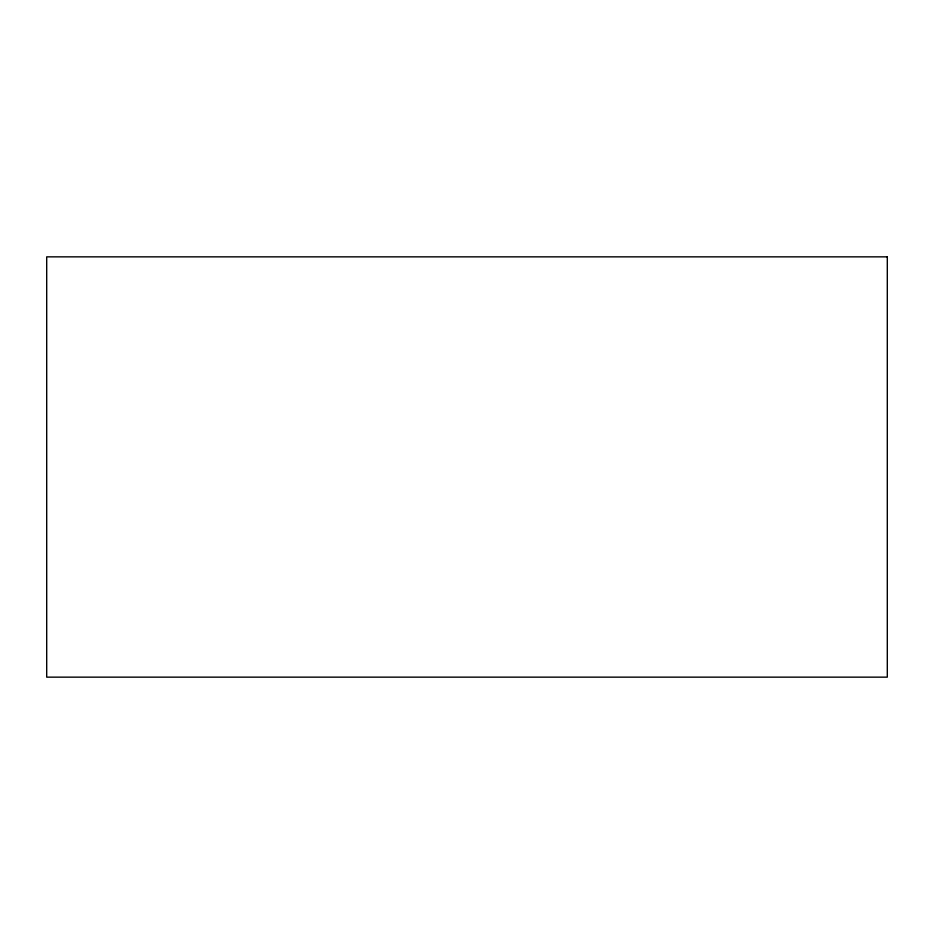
<?xml version="1.0" encoding="UTF-8"?>
<svg xmlns="http://www.w3.org/2000/svg" width="934" height="934" viewBox="0 0 934 934"><rect width="100%" height="100%" fill="white"/><g stroke="black" fill="none" stroke-linecap="round" stroke-linejoin="round"><path stroke-width="1.4" d="M887.3 256.85L46.7 256.85L46.7 677.15L887.3 677.15L887.3 256.85"/></g></svg>
